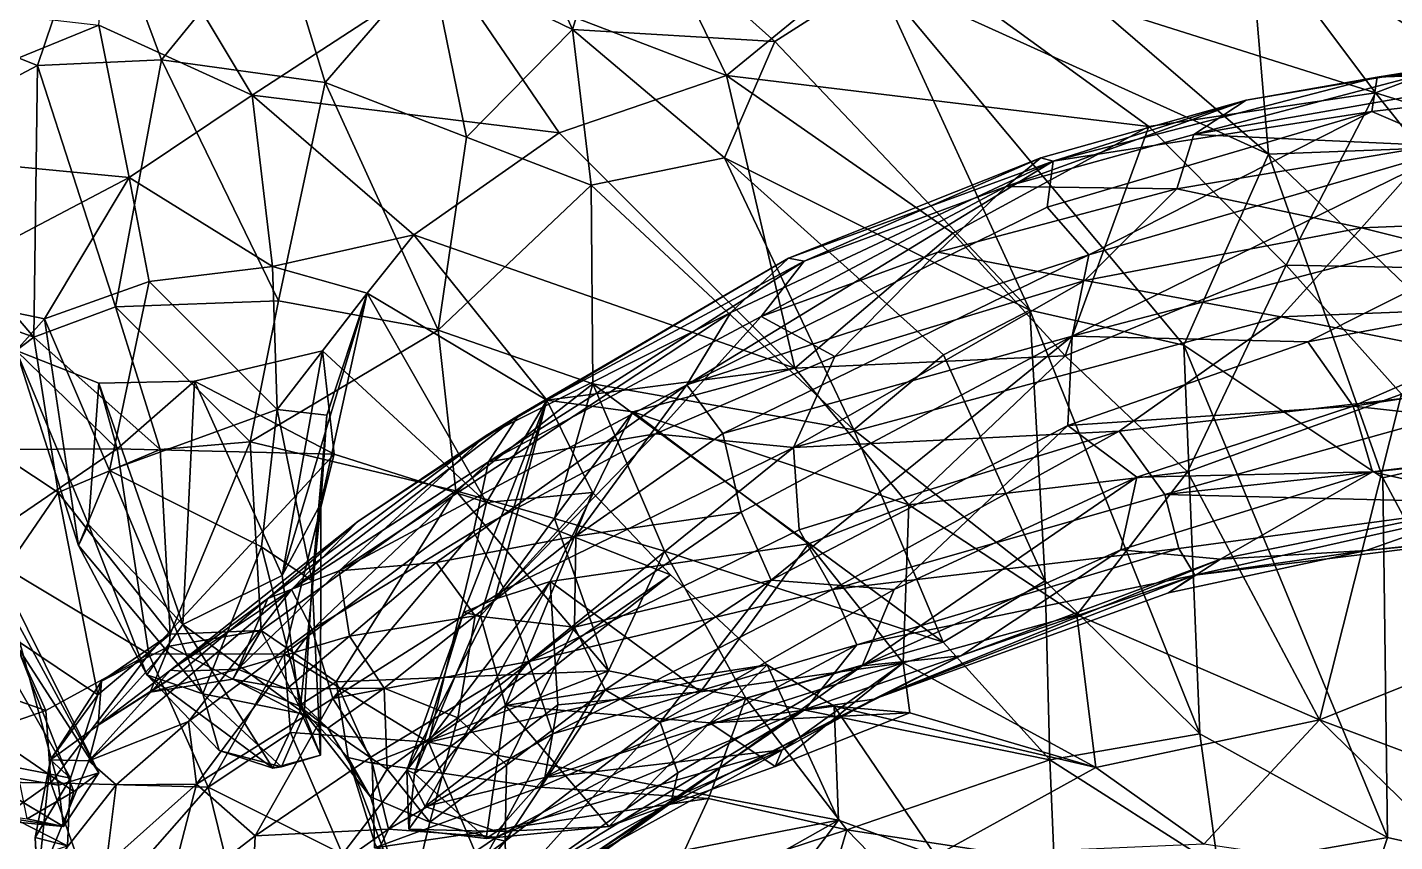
# Model space of a CAD drawing. Header units: metres. Extents: x -887 to 648, y -818 to 707.
# Drawn here: x -132.6 to 83, y -62.9 to 65.6 of the extents above; entities that cross this region are included whole.
import ezdxf

# ---------------------------------------------------------------- set-up
doc = ezdxf.new("R2010")
doc.units = ezdxf.units.M

msp = doc.modelspace()

# ---------------------------------------------------------------- linework, layer by layer
at = {"layer": '10k-small'}
for points in [[(103.51, 64.15, -669.32), (40.79, 107.63, -687), (68.58, 120.35, -690.37)], [(103.51, 64.15, -669.32), (68.58, 120.35, -690.37), (115.2, 115.16, -684.83)], [(80.04, 55.26, -666.81), (3.8, 79.42, -675.03), (40.79, 107.63, -687)], [(80.04, 55.26, -666.81), (40.79, 107.63, -687), (103.51, 64.15, -669.32)], [(-46.6, 65.26, 669.12), (-62.11, 99.87, 688.68), (-69.04, 76.14, 664.87)], [(-46.6, 65.26, 669.12), (-40.21, 86.2, 691.88), (-62.11, 99.87, 688.68)], [(-97.15, 54.91, -640.85), (-121.32, 65.92, -643.94), (-118.85, 91.11, -653.22)], [(-97.15, 54.91, -640.85), (-118.85, 91.11, -653.22), (-66.43, 74.95, -662.45)], [(-22.35, 57.99, -662.51), (-66.43, 74.95, -662.45), (-37.48, 89.29, -675.1)], [(-22.35, 57.99, -662.51), (-37.48, 89.29, -675.1), (3.8, 79.42, -675.03)], [(63.14, 45.57, 724.19), (13.23, 88.59, 725.29), (1.31, 73.63, 711.3)], [(63.14, 45.57, 724.19), (60.01, 82.66, 740.94), (13.23, 88.59, 725.29)], [(-121.53, 87.58, 663.06), (-160.5, 71.35, 652.26), (-131.01, 59.59, 633.56)], [(-111.45, 60.48, 633.38), (-121.53, 87.58, 663.06), (-131.01, 59.59, 633.56)], [(-93.48, 82.56, 662.18), (-121.53, 87.58, 663.06), (-111.45, 60.48, 633.38)], [(112.43, 47.48, 736.97), (96.4, 87.22, 750.48), (60.01, 82.66, 740.94)], [(-14.73, 63.36, 694.72), (-40.21, 86.2, 691.88), (-46.6, 65.26, 669.12)], [(-14.73, 63.36, 694.72), (1.31, 73.63, 711.3), (-40.21, 86.2, 691.88)], [(-85.61, 56.87, 633.76), (-93.48, 82.56, 662.18), (-111.45, 60.48, 633.38)], [(-69.04, 76.14, 664.87), (-93.48, 82.56, 662.18), (-85.61, 56.87, 633.76)], [(63.14, 45.57, 724.19), (112.43, 47.48, 736.97), (60.01, 82.66, 740.94)], [(44.28, 49.94, -663.72), (-22.35, 57.99, -662.51), (3.8, 79.42, -675.03)], [(44.28, 49.94, -663.72), (3.8, 79.42, -675.03), (80.04, 55.26, -666.81)], [(-63.35, 48.25, 634.57), (-69.04, 76.14, 664.87), (-85.61, 56.87, 633.76)], [(-46.6, 65.26, 669.12), (-69.04, 76.14, 664.87), (-63.35, 48.25, 634.57)], [(-168.1, 46.84, -638.36), (-188.99, 73.73, -648.43), (-121.32, 65.92, -643.94)], [(-48.71, 48.93, -651.59), (-97.15, 54.91, -640.85), (-66.43, 74.95, -662.45)], [(-48.71, 48.93, -651.59), (-66.43, 74.95, -662.45), (-22.35, 57.99, -662.51)], [(25.52, 20.98, 687.78), (1.31, 73.63, 711.3), (-14.73, 63.36, 694.72)], [(49.79, 15.46, 699.1), (1.31, 73.63, 711.3), (25.52, 20.98, 687.78)], [(49.79, 15.46, 699.1), (63.14, 45.57, 724.19), (1.31, 73.63, 711.3)], [(-131.01, 59.59, 633.56), (-160.5, 71.35, 652.26), (-156.66, 46.01, 625.05)], [(-116.52, 41.89, -632.46), (-168.1, 46.84, -638.36), (-121.32, 65.92, -643.94)], [(-116.52, 41.89, -632.46), (-121.32, 65.92, -643.94), (-97.15, 54.91, -640.85)], [(-43.67, 40.67, 641.81), (-46.6, 65.26, 669.12), (-63.35, 48.25, 634.57)], [(-22.63, 44.99, 672.65), (-46.6, 65.26, 669.12), (-43.67, 40.67, 641.81)], [(-22.63, 44.99, 672.65), (-14.73, 63.36, 694.72), (-46.6, 65.26, 669.12)], [(25.52, 20.98, 687.78), (-14.73, 63.36, 694.72), (-22.63, 44.99, 672.65)], [(129.66, 39.86, -662.55), (80.04, 55.26, -666.81), (103.51, 64.15, -669.32)], [(151.49, 64.34, 935.74), (80.31, 57.74, 895.35), (94.34, 59.98, 920.11)], [(151.49, 64.34, 935.74), (146.11, 60.25, 920.22), (80.31, 57.74, 895.35)], [(-111.45, 60.48, 633.38), (-131.01, 59.59, 633.56), (-118.7, 21.49, 576.95)], [(-92.99, 22.46, 581.04), (-111.45, 60.48, 633.38), (-118.7, 21.49, 576.95)], [(-85.61, 56.87, 633.76), (-111.45, 60.48, 633.38), (-92.99, 22.46, 581.04)], [(-131.01, 59.59, 633.56), (-156.66, 46.01, 625.05), (-131.57, 16.74, 575.1)], [(-118.7, 21.49, 576.95), (-131.01, 59.59, 633.56), (-131.57, 16.74, 575.1)], [(94.34, 59.98, 920.11), (59.63, 54.13, 897.2), (51.35, 48.71, 905.81)], [(94.34, 59.98, 920.11), (51.35, 48.71, 905.81), (89.97, 55.47, 930.85)], [(94.34, 59.98, 920.11), (80.31, 57.74, 895.35), (59.63, 54.13, 897.2)], [(146.11, 60.25, 920.22), (92.79, 46.61, 877.34), (79.44, 52.33, 880.49)], [(146.11, 60.25, 920.22), (79.44, 52.33, 880.49), (80.31, 57.74, 895.35)], [(-67.79, 17.81, 586.05), (-85.61, 56.87, 633.76), (-92.99, 22.46, 581.04)], [(-63.35, 48.25, 634.57), (-85.61, 56.87, 633.76), (-67.79, 17.81, 586.05)], [(-11.57, 11.82, -634.32), (-48.71, 48.93, -651.59), (-22.35, 57.99, -662.51)], [(-11.57, 11.82, -634.32), (-22.35, 57.99, -662.51), (13.36, 33.1, -652.88)], [(13.36, 33.1, -652.88), (-22.35, 57.99, -662.51), (44.28, 49.94, -663.72)], [(80.31, 57.74, 895.35), (29.21, 44.47, 860.52), (59.63, 54.13, 897.2)], [(80.31, 57.74, 895.35), (79.44, 52.33, 880.49), (29.21, 44.47, 860.52)], [(-93.94, 27.89, -624.44), (-116.52, 41.89, -632.46), (-97.15, 54.91, -640.85)], [(-71.64, 32.84, -632.56), (-97.15, 54.91, -640.85), (-48.71, 48.93, -651.59)], [(-93.94, 27.89, -624.44), (-97.15, 54.91, -640.85), (-71.64, 32.84, -632.56)], [(59.63, 54.13, 897.2), (27.24, 45.01, 874.38), (21.78, 40.5, 884.61)], [(59.63, 54.13, 897.2), (21.78, 40.5, 884.61), (51.35, 48.71, 905.81)], [(59.63, 54.13, 897.2), (29.21, 44.47, 860.52), (27.24, 45.01, 874.38)], [(65.94, 28.06, -657.59), (44.28, 49.94, -663.72), (80.04, 55.26, -666.81)], [(89.97, 55.47, 930.85), (51.35, 48.71, 905.81), (89.31, 46.93, 941.75)], [(102.2, 27.41, -660.94), (65.94, 28.06, -657.59), (80.04, 55.26, -666.81)], [(102.2, 27.41, -660.94), (80.04, 55.26, -666.81), (129.66, 39.86, -662.55)], [(79.44, 52.33, 880.49), (34.82, 29.73, 837.57), (28.23, 37.21, 844.69)], [(79.44, 52.33, 880.49), (28.23, 37.21, 844.69), (29.21, 44.47, 860.52)], [(92.79, 46.61, 877.34), (34.82, 29.73, 837.57), (79.44, 52.33, 880.49)], [(31.07, 13.78, -646.85), (13.36, 33.1, -652.88), (44.28, 49.94, -663.72)], [(31.07, 13.78, -646.85), (44.28, 49.94, -663.72), (65.94, 28.06, -657.59)], [(-11.57, 11.82, -634.32), (-71.64, 32.84, -632.56), (-48.71, 48.93, -651.59)], [(-43.67, 40.67, 641.81), (-63.35, 48.25, 634.57), (-67.79, 17.81, 586.05)], [(51.35, 48.71, 905.81), (21.78, 40.5, 884.61), (48.69, 40.12, 914.57)], [(89.31, 46.93, 941.75), (51.35, 48.71, 905.81), (48.69, 40.12, 914.57)], [(109.69, 1.11, 712.13), (112.43, 47.48, 736.97), (63.14, 45.57, 724.19)], [(-131.57, 16.74, 575.1), (-156.66, 46.01, 625.05), (-184.65, 36.13, 629.27)], [(-150.77, 23.91, -624.53), (-168.1, 46.84, -638.36), (-116.52, 41.89, -632.46)], [(32.18, 16.89, 827.35), (92.79, 46.61, 877.34), (113.32, 38.06, 881.13)], [(32.18, 16.89, 827.35), (34.82, 29.73, 837.57), (92.79, 46.61, 877.34)], [(77.8, 33.95, 940.86), (89.31, 46.93, 941.75), (48.69, 40.12, 914.57)], [(81.17, -5.49, 698.95), (63.14, 45.57, 724.19), (49.79, 15.46, 699.1)], [(81.17, -5.49, 698.95), (109.69, 1.11, 712.13), (63.14, 45.57, 724.19)], [(77.8, 33.95, 940.86), (123.47, 35.8, 967.23), (89.31, 46.93, 941.75)], [(-2.25, 2.11, 644.18), (-22.63, 44.99, 672.65), (-43.67, 40.67, 641.81)], [(29.21, 44.47, 860.52), (-28.58, 9.19, 792.51), (-21.65, 20.59, 816.75)], [(29.21, 44.47, 860.52), (28.23, 37.21, 844.69), (-28.58, 9.19, 792.51)], [(11.87, 13.94, 670.64), (-22.63, 44.99, 672.65), (-2.25, 2.11, 644.18)], [(11.87, 13.94, 670.64), (25.52, 20.98, 687.78), (-22.63, 44.99, 672.65)], [(29.21, 44.47, 860.52), (-21.65, 20.59, 816.75), (-12.55, 29.2, 842.23)], [(27.24, 45.01, 874.38), (-12.55, 29.2, 842.23), (-10.09, 28.7, 858.96)], [(29.21, 44.47, 860.52), (-12.55, 29.2, 842.23), (27.24, 45.01, 874.38)], [(27.24, 45.01, 874.38), (-10.09, 28.7, 858.96), (21.78, 40.5, 884.61)], [(-129.9, 19.63, -618.62), (-150.77, 23.91, -624.53), (-116.52, 41.89, -632.46)], [(-129.9, 19.63, -618.62), (-116.52, 41.89, -632.46), (-113.41, 25.52, -622.66)], [(-113.41, 25.52, -622.66), (-116.52, 41.89, -632.46), (-93.94, 27.89, -624.44)], [(-43.43, 9.35, 596.55), (-43.67, 40.67, 641.81), (-67.79, 17.81, 586.05)], [(-2.25, 2.11, 644.18), (-43.67, 40.67, 641.81), (-43.43, 9.35, 596.55)], [(21.78, 40.5, 884.61), (-16.85, 19.96, 864.35), (11.02, 30.13, 887.19)], [(21.78, 40.5, 884.61), (-10.09, 28.7, 858.96), (-16.85, 19.96, 864.35)], [(48.69, 40.12, 914.57), (21.78, 40.5, 884.61), (11.02, 30.13, 887.19)], [(34.17, 25.64, 910.87), (48.69, 40.12, 914.57), (11.02, 30.13, 887.19)], [(34.17, 25.64, 910.87), (77.8, 33.95, 940.86), (48.69, 40.12, 914.57)], [(34.82, 29.73, 837.57), (-28.58, 9.19, 792.51), (28.23, 37.21, 844.69)], [(69.37, 15.99, 850.72), (32.18, 16.89, 827.35), (113.32, 38.06, 881.13)], [(69.37, 15.99, 850.72), (113.32, 38.06, 881.13), (122.76, 25.95, 883.62)], [(-131.57, 16.74, 575.1), (-184.65, 36.13, 629.27), (-147.1, 5.01, 573.35)], [(124.37, 22.3, 969.11), (123.47, 35.8, 967.23), (77.8, 33.95, 940.86)], [(-71.64, 32.84, -632.56), (-79.01, 23.66, -622.07), (-93.94, 27.89, -624.44)], [(-50.66, 6.76, -615.68), (-79.01, 23.66, -622.07), (-71.64, 32.84, -632.56)], [(-50.66, 6.76, -615.68), (-71.64, 32.84, -632.56), (-11.57, 11.82, -634.32)], [(-11.57, 11.82, -634.32), (13.36, 33.1, -652.88), (31.07, 13.78, -646.85)], [(65.08, 19.91, 934.4), (77.8, 33.95, 940.86), (34.17, 25.64, 910.87)], [(65.08, 19.91, 934.4), (124.37, 22.3, 969.11), (77.8, 33.95, 940.86)], [(-12.55, 29.2, 842.23), (-60.38, 1.11, 790.22), (-55.14, 4.34, 813)], [(-12.55, 29.2, 842.23), (-21.65, 20.59, 816.75), (-60.38, 1.11, 790.22)], [(-10.09, 28.7, 858.96), (-55.14, 4.34, 813), (-59.88, -2.95, 820.66)], [(-10.09, 28.7, 858.96), (-59.88, -2.95, 820.66), (-16.85, 19.96, 864.35)], [(-10.09, 28.7, 858.96), (-12.55, 29.2, 842.23), (-55.14, 4.34, 813)], [(34.82, 29.73, 837.57), (-22.9, 1.5, 784.52), (-28.58, 9.19, 792.51)], [(-22.9, 1.5, 784.52), (34.82, 29.73, 837.57), (32.18, 16.89, 827.35)], [(11.02, 30.13, 887.19), (-16.85, 19.96, 864.35), (-5.24, 13.68, 881.11)], [(-5.24, 13.68, 881.11), (34.17, 25.64, 910.87), (11.02, 30.13, 887.19)], [(50.4, -4.55, -646), (31.07, 13.78, -646.85), (65.94, 28.06, -657.59)], [(50.4, -4.55, -646), (65.94, 28.06, -657.59), (84.15, 7.72, -656.47)], [(84.15, 7.72, -656.47), (65.94, 28.06, -657.59), (102.2, 27.41, -660.94)], [(-93.22, 5.3, -636.09), (-113.41, 25.52, -622.66), (-93.94, 27.89, -624.44)], [(-93.22, 5.3, -636.09), (-93.94, 27.89, -624.44), (-79.01, 23.66, -622.07)], [(76.51, 5.82, 857.74), (69.37, 15.99, 850.72), (122.76, 25.95, 883.62)], [(76.51, 5.82, 857.74), (122.76, 25.95, 883.62), (122.07, 12.78, 885.18)], [(-134.34, 14.62, -614.34), (-150.77, 23.91, -624.53), (-129.9, 19.63, -618.62)], [(-119.67, -4.32, -636.85), (-129.9, 19.63, -618.62), (-113.41, 25.52, -622.66)], [(-119.67, -4.32, -636.85), (-113.41, 25.52, -622.66), (-93.22, 5.3, -636.09)], [(-11.77, -0.69, 878.28), (34.17, 25.64, 910.87), (-5.24, 13.68, 881.11)], [(-11.77, -0.69, 878.28), (65.08, 19.91, 934.4), (34.17, 25.64, 910.87)], [(-97.46, 0.22, 563.38), (-92.99, 22.46, 581.04), (-118.7, 21.49, 576.95)], [(-97.46, 0.22, 563.38), (-67.79, 17.81, 586.05), (-92.99, 22.46, 581.04)], [(-85.37, 4.41, -632.35), (-93.22, 5.3, -636.09), (-79.01, 23.66, -622.07)], [(-86.06, 14.54, -614.77), (-92.39, -20.9, -632.78), (-79.01, 23.66, -622.07)], [(-79.01, 23.66, -622.07), (-92.39, -20.9, -632.78), (-86.3, -9.51, -633.32)], [(-79.01, 23.66, -622.07), (-86.3, -9.51, -633.32), (-85.37, 4.41, -632.35)], [(-60.18, -9.36, -598.94), (-86.06, 14.54, -614.77), (-79.01, 23.66, -622.07)], [(-60.18, -9.36, -598.94), (-79.01, 23.66, -622.07), (-50.66, 6.76, -615.68)], [(113.01, 10.37, 960.15), (124.37, 22.3, 969.11), (65.08, 19.91, 934.4)], [(-134.34, 14.62, -614.34), (-129.9, 19.63, -618.62), (-124.52, -16.14, -636.67)], [(-111.65, -1.02, 561.31), (-118.7, 21.49, 576.95), (-131.57, 16.74, 575.1)], [(-124.52, -16.14, -636.67), (-129.9, 19.63, -618.62), (-119.67, -4.32, -636.85)], [(-111.65, -1.02, 561.31), (-97.46, 0.22, 563.38), (-118.7, 21.49, 576.95)], [(-21.65, 20.59, 816.75), (-83.42, -20.14, 733.39), (-60.38, 1.11, 790.22)], [(-21.65, 20.59, 816.75), (-28.58, 9.19, 792.51), (-83.42, -20.14, 733.39)], [(-16.85, 19.96, 864.35), (-59.88, -2.95, 820.66), (-33.53, 1.49, 855.47)], [(-5.24, 13.68, 881.11), (-16.85, 19.96, 864.35), (-33.53, 1.49, 855.47)], [(-11.77, -0.69, 878.28), (39.58, 1.91, 913.99), (65.08, 19.91, 934.4)], [(27.95, -21.71, 652.54), (25.52, 20.98, 687.78), (11.87, 13.94, 670.64)], [(52.34, -45.83, 652.64), (49.79, 15.46, 699.1), (25.52, 20.98, 687.78)], [(52.34, -45.83, 652.64), (25.52, 20.98, 687.78), (27.95, -21.71, 652.54)], [(39.58, 1.91, 913.99), (113.01, 10.37, 960.15), (65.08, 19.91, 934.4)], [(-65.04, -7.51, 569.93), (-67.79, 17.81, 586.05), (-97.46, 0.22, 563.38)], [(-65.04, -7.51, 569.93), (-43.43, 9.35, 596.55), (-67.79, 17.81, 586.05)], [(-127.76, -7.76, 561.02), (-131.57, 16.74, 575.1), (-147.1, 5.01, 573.35)], [(-127.76, -7.76, 561.02), (-111.65, -1.02, 561.31), (-131.57, 16.74, 575.1)], [(-20.03, -10.9, 777.44), (-22.9, 1.5, 784.52), (32.18, 16.89, 827.35)], [(-15.27, -21.59, 778.7), (-20.03, -10.9, 777.44), (32.18, 16.89, 827.35)], [(-15.27, -21.59, 778.7), (32.18, 16.89, 827.35), (31.49, 2.81, 822.61)], [(31.49, 2.81, 822.61), (32.18, 16.89, 827.35), (69.37, 15.99, 850.72)], [(31.49, 2.81, 822.61), (69.37, 15.99, 850.72), (76.51, 5.82, 857.74)], [(81.94, -62.18, 658.92), (49.79, 15.46, 699.1), (52.34, -45.83, 652.64)], [(81.94, -62.18, 658.92), (81.17, -5.49, 698.95), (49.79, 15.46, 699.1)], [(-146.58, -1.05, -604.64), (-134.34, 14.62, -614.34), (-118.43, -0.92, -599.36)], [(-134.34, 14.62, -614.34), (-124.52, -16.14, -636.67), (-122.94, -12.83, -625.92)], [(-122.94, -12.83, -625.92), (-121.33, 9.46, -609.6), (-134.34, 14.62, -614.34)], [(-118.43, -0.92, -599.36), (-134.34, 14.62, -614.34), (-121.33, 9.46, -609.6)], [(-92.39, -20.9, -632.78), (-86.06, 14.54, -614.77), (-106.23, 9.8, -609.79)], [(-84.23, -1.75, -598.96), (-106.23, 9.8, -609.79), (-86.06, 14.54, -614.77)], [(-60.18, -9.36, -598.94), (-84.23, -1.75, -598.96), (-86.06, 14.54, -614.77)], [(-5.24, 13.68, 881.11), (-33.53, 1.49, 855.47), (-11.77, -0.69, 878.28)], [(6.44, -9.72, -628.62), (-11.57, 11.82, -634.32), (31.07, 13.78, -646.85)], [(11.87, 13.94, 670.64), (-2.25, 2.11, 644.18), (27.95, -21.71, 652.54)], [(6.44, -9.72, -628.62), (31.07, 13.78, -646.85), (50.4, -4.55, -646)], [(-37.09, 4.94, -620.16), (-50.66, 6.76, -615.68), (-11.57, 11.82, -634.32)], [(6.44, -9.72, -628.62), (-37.09, 4.94, -620.16), (-11.57, 11.82, -634.32)], [(122.36, 0.8, 891.76), (76.51, 5.82, 857.74), (122.07, 12.78, 885.18)], [(-108.08, -28.59, -635.14), (-121.33, 9.46, -609.6), (-122.94, -12.83, -625.92)], [(-108.08, -28.59, -635.14), (-106.23, 9.8, -609.79), (-121.33, 9.46, -609.6)], [(-118.43, -0.92, -599.36), (-121.33, 9.46, -609.6), (-106.23, 9.8, -609.79)], [(-84.23, -1.75, -598.96), (-118.43, -0.92, -599.36), (-106.23, 9.8, -609.79)], [(-108.08, -28.59, -635.14), (-92.39, -20.9, -632.78), (-106.23, 9.8, -609.79)], [(-28.58, 9.19, 792.51), (-68.14, -18.8, 735.64), (-83.42, -20.14, 733.39)], [(-28.58, 9.19, 792.51), (-46.07, -14.68, 753.19), (-68.14, -18.8, 735.64)], [(-49.47, -11.87, 576.52), (-43.43, 9.35, 596.55), (-65.04, -7.51, 569.93)], [(-32.11, -17.06, 586.67), (-43.43, 9.35, 596.55), (-49.47, -11.87, 576.52)], [(-22.9, 1.5, 784.52), (-46.07, -14.68, 753.19), (-28.58, 9.19, 792.51)], [(-2.25, 2.11, 644.18), (-43.43, 9.35, 596.55), (11.84, -31.37, 626.96)], [(11.84, -31.37, 626.96), (-43.43, 9.35, 596.55), (-32.11, -17.06, 586.67)], [(46.8, -8.11, 911.17), (113.01, 10.37, 960.15), (39.58, 1.91, 913.99)], [(46.8, -8.11, 911.17), (120.51, -0.13, 956.33), (113.01, 10.37, 960.15)], [(-50.66, 6.76, -615.68), (-63.83, -26.72, -631.4), (-61.14, -27.24, -623.38)], [(-50.66, 6.76, -615.68), (-58.88, -24.62, -635.67), (-63.83, -26.72, -631.4)], [(-61.14, -27.24, -623.38), (-43.49, -7.8, -608.16), (-50.66, 6.76, -615.68)], [(-60.18, -9.36, -598.94), (-50.66, 6.76, -615.68), (-43.49, -7.8, -608.16)], [(-58.88, -24.62, -635.67), (-50.66, 6.76, -615.68), (-37.09, 4.94, -620.16)], [(71.2, -43.62, -644.58), (50.4, -4.55, -646), (84.15, 7.72, -656.47)], [(71.2, -43.62, -644.58), (84.15, 7.72, -656.47), (100.23, -32.07, -653.94)], [(-140.78, -26.75, 566.41), (-127.76, -7.76, 561.02), (-147.1, 5.01, 573.35)], [(-95.66, -16.34, -649.97), (-119.67, -4.32, -636.85), (-93.22, 5.3, -636.09)], [(-87.7, -21.72, -649.8), (-95.66, -16.34, -649.97), (-93.22, 5.3, -636.09)], [(-87.7, -21.72, -649.8), (-93.22, 5.3, -636.09), (-85.37, 4.41, -632.35)], [(-59.88, -2.95, 820.66), (-55.14, 4.34, 813), (-90.93, -23.06, 777.17)], [(-55.14, 4.34, 813), (-80.47, -12.35, 780.25), (-90.93, -23.06, 777.17)], [(-85.37, 4.41, -632.35), (-86.3, -9.51, -633.32), (-87.7, -21.72, -649.8)], [(-55.14, 4.34, 813), (-60.38, 1.11, 790.22), (-80.47, -12.35, 780.25)], [(-58.88, -24.62, -635.67), (-37.09, 4.94, -620.16), (-50.13, -21.82, -633.08)], [(-50.13, -21.82, -633.08), (-37.09, 4.94, -620.16), (-9.39, -15.86, -619.46)], [(-9.39, -15.86, -619.46), (-37.09, 4.94, -620.16), (6.44, -9.72, -628.62)], [(42.37, -5.35, 833.01), (31.49, 2.81, 822.61), (76.51, 5.82, 857.74)], [(42.37, -5.35, 833.01), (76.51, 5.82, 857.74), (79.56, -4.51, 866.71)], [(79.56, -4.51, 866.71), (76.51, 5.82, 857.74), (122.36, 0.8, 891.76)], [(31.49, 2.81, 822.61), (4.12, -23.11, 799.78), (-15.27, -21.59, 778.7)], [(4.12, -23.11, 799.78), (31.49, 2.81, 822.61), (42.37, -5.35, 833.01)], [(-110.1, -30.15, 557.52), (-97.46, 0.22, 563.38), (-111.65, -1.02, 561.31)], [(-110.1, -30.15, 557.52), (-95.74, -29.57, 556.89), (-97.46, 0.22, 563.38)], [(-95.74, -29.57, 556.89), (-65.04, -7.51, 569.93), (-97.46, 0.22, 563.38)], [(-60.38, 1.11, 790.22), (-83.42, -20.14, 733.39), (-94.67, -24.52, 729.91)], [(-60.38, 1.11, 790.22), (-94.67, -24.52, 729.91), (-80.47, -12.35, 780.25)], [(-33.53, 1.49, 855.47), (-59.88, -2.95, 820.66), (-62.26, -13.95, 824.94)], [(-33.53, 1.49, 855.47), (-62.26, -13.95, 824.94), (-57.37, -23.16, 832.11)], [(-11.77, -0.69, 878.28), (-33.53, 1.49, 855.47), (-57.37, -23.16, 832.11)], [(-46.07, -14.68, 753.19), (-22.9, 1.5, 784.52), (-20.03, -10.9, 777.44)], [(-10.87, -13.69, 874.97), (39.58, 1.91, 913.99), (-11.77, -0.69, 878.28)], [(-5.64, -23.1, 871.1), (39.58, 1.91, 913.99), (-10.87, -13.69, 874.97)], [(-5.64, -23.1, 871.1), (46.8, -8.11, 911.17), (39.58, 1.91, 913.99)], [(27.95, -21.71, 652.54), (-2.25, 2.11, 644.18), (11.84, -31.37, 626.96)], [(122.36, 0.8, 891.76), (100.32, -9.25, 890.22), (79.56, -4.51, 866.71)], [(115.55, -69.7, 667.05), (109.69, 1.11, 712.13), (81.17, -5.49, 698.95)], [(-141.37, -16.5, -590.5), (-146.58, -1.05, -604.64), (-118.43, -0.92, -599.36)], [(-113.42, -33.27, -560.99), (-141.37, -16.5, -590.5), (-118.43, -0.92, -599.36)], [(-110.1, -30.15, 557.52), (-111.65, -1.02, 561.31), (-127.76, -7.76, 561.02)], [(-84.23, -1.75, -598.96), (-113.42, -33.27, -560.99), (-118.43, -0.92, -599.36)], [(-84.23, -1.75, -598.96), (-92.11, -33.22, -563.09), (-113.42, -33.27, -560.99)], [(-60.18, -9.36, -598.94), (-92.11, -33.22, -563.09), (-84.23, -1.75, -598.96)], [(-53.51, -34.43, 831.5), (-11.77, -0.69, 878.28), (-57.37, -23.16, 832.11)], [(-53.51, -34.43, 831.5), (-10.87, -13.69, 874.97), (-11.77, -0.69, 878.28)], [(120.51, -0.13, 956.33), (46.8, -8.11, 911.17), (102.04, -9.46, 933.65)], [(-59.88, -2.95, 820.66), (-90.93, -23.06, 777.17), (-87.7, -29.39, 791.08)], [(-62.26, -13.95, 824.94), (-59.88, -2.95, 820.66), (-87.7, -29.39, 791.08)], [(-124.52, -16.14, -636.67), (-119.67, -4.32, -636.85), (-104.92, -39.55, -667.01)], [(-104.92, -39.55, -667.01), (-119.67, -4.32, -636.85), (-95.66, -16.34, -649.97)], [(42.37, -5.35, 833.01), (-0.96, -35.1, 802.05), (4.12, -23.11, 799.78)], [(39.86, -16.85, 837.45), (-0.96, -35.1, 802.05), (42.37, -5.35, 833.01)], [(32.92, -27.07, -633.29), (6.44, -9.72, -628.62), (50.4, -4.55, -646)], [(71.2, -43.62, -644.58), (32.92, -27.07, -633.29), (50.4, -4.55, -646)], [(79.56, -4.51, 866.71), (55.56, -18.32, 860.71), (39.86, -16.85, 837.45)], [(39.86, -16.85, 837.45), (42.37, -5.35, 833.01), (79.56, -4.51, 866.71)], [(100.32, -9.25, 890.22), (55.56, -18.32, 860.71), (79.56, -4.51, 866.71)], [(115.55, -69.7, 667.05), (81.17, -5.49, 698.95), (81.94, -62.18, 658.92)], [(-121.46, -39.7, 561.53), (-127.76, -7.76, 561.02), (-140.78, -26.75, 566.41)], [(-121.46, -39.7, 561.53), (-110.1, -30.15, 557.52), (-127.76, -7.76, 561.02)], [(-83.91, -37.67, 559.86), (-65.04, -7.51, 569.93), (-95.74, -29.57, 556.89)], [(-83.91, -37.67, 559.86), (-40.92, -35.94, 575.54), (-65.04, -7.51, 569.93)], [(-40.92, -35.94, 575.54), (-49.47, -11.87, 576.52), (-65.04, -7.51, 569.93)], [(-57.2, -41.36, -624.78), (-43.49, -7.8, -608.16), (-61.14, -27.24, -623.38)], [(-31.19, -20.77, -606.21), (-60.18, -9.36, -598.94), (-43.49, -7.8, -608.16)], [(-57.2, -41.36, -624.78), (-31.19, -20.77, -606.21), (-43.49, -7.8, -608.16)], [(49.02, -16.62, 900), (46.8, -8.11, 911.17), (-5.64, -23.1, 871.1)], [(102.04, -9.46, 933.65), (46.8, -8.11, 911.17), (49.02, -16.62, 900)], [(-92.39, -20.9, -632.78), (-89.56, -42.18, -650.19), (-86.3, -9.51, -633.32)], [(-69.31, -47.17, -563.34), (-92.11, -33.22, -563.09), (-60.18, -9.36, -598.94)], [(-86.3, -9.51, -633.32), (-89.56, -42.18, -650.19), (-86.36, -49.2, -665.24)], [(-86.3, -9.51, -633.32), (-86.36, -49.2, -665.24), (-87.7, -21.72, -649.8)], [(-69.31, -47.17, -563.34), (-60.18, -9.36, -598.94), (-31.19, -20.77, -606.21)], [(5.53, -34.66, -617.79), (-9.39, -15.86, -619.46), (6.44, -9.72, -628.62)], [(5.53, -34.66, -617.79), (6.44, -9.72, -628.62), (32.92, -27.07, -633.29)], [(102.04, -9.46, 933.65), (49.02, -16.62, 900), (51.51, -20.8, 887.93)], [(105.99, -14.09, 922.03), (102.04, -9.46, 933.65), (51.51, -20.8, 887.93)], [(100.32, -9.25, 890.22), (78.53, -16.92, 890.41), (55.56, -18.32, 860.71)], [(120.49, -12.93, 915), (78.53, -16.92, 890.41), (100.32, -9.25, 890.22)], [(-122.94, -12.83, -625.92), (-124.52, -16.14, -636.67), (-113.74, -36.55, -647.33)], [(-108.08, -28.59, -635.14), (-122.94, -12.83, -625.92), (-113.74, -36.55, -647.33)], [(-80.47, -12.35, 780.25), (-110.02, -35.79, 715), (-90.93, -23.06, 777.17)], [(-80.47, -12.35, 780.25), (-94.67, -24.52, 729.91), (-110.02, -35.79, 715)], [(-40.92, -35.94, 575.54), (-32.11, -17.06, 586.67), (-49.47, -11.87, 576.52)], [(-46.33, -29.05, 740.44), (-46.07, -14.68, 753.19), (-20.03, -10.9, 777.44)], [(-15.27, -21.59, 778.7), (-46.33, -29.05, 740.44), (-20.03, -10.9, 777.44)], [(120.49, -12.93, 915), (105.99, -14.09, 922.03), (78.53, -16.92, 890.41)], [(-62.26, -13.95, 824.94), (-87.7, -29.39, 791.08), (-84.41, -40.29, 796.54)], [(-57.37, -23.16, 832.11), (-62.26, -13.95, 824.94), (-84.41, -40.29, 796.54)], [(-46.07, -14.68, 753.19), (-61.96, -27.23, 725.03), (-68.14, -18.8, 735.64)], [(-46.07, -14.68, 753.19), (-46.33, -29.05, 740.44), (-61.96, -27.23, 725.03)], [(-53.51, -34.43, 831.5), (-5.64, -23.1, 871.1), (-10.87, -13.69, 874.97)], [(105.99, -14.09, 922.03), (51.51, -20.8, 887.93), (78.53, -16.92, 890.41)], [(-129.71, -42.18, -562.47), (-161.42, -31.06, -595.06), (-141.37, -16.5, -590.5)], [(-129.71, -42.18, -562.47), (-141.37, -16.5, -590.5), (-113.42, -33.27, -560.99)], [(-124.52, -16.14, -636.67), (-104.92, -39.55, -667.01), (-113.74, -36.55, -647.33)], [(-88.96, -42.75, -671.03), (-104.92, -39.55, -667.01), (-95.66, -16.34, -649.97)], [(-88.96, -42.75, -671.03), (-95.66, -16.34, -649.97), (-87.7, -21.72, -649.8)], [(-26.44, -39.23, -631.56), (-50.13, -21.82, -633.08), (-9.39, -15.86, -619.46)], [(-19.31, -40.25, 588.39), (-32.11, -17.06, 586.67), (-40.92, -35.94, 575.54)], [(11.84, -31.37, 626.96), (-32.11, -17.06, 586.67), (-19.31, -40.25, 588.39)], [(-26.44, -39.23, -631.56), (-9.39, -15.86, -619.46), (5.53, -34.66, -617.79)], [(49.02, -16.62, 900), (-5.64, -23.1, 871.1), (-1.76, -31.81, 860.91)], [(51.51, -20.8, 887.93), (49.02, -16.62, 900), (-1.76, -31.81, 860.91)], [(39.86, -16.85, 837.45), (14.61, -33.53, 828.4), (-0.96, -35.1, 802.05)], [(55.56, -18.32, 860.71), (14.61, -33.53, 828.4), (39.86, -16.85, 837.45)], [(78.53, -16.92, 890.41), (51.51, -20.8, 887.93), (47.38, -23.63, 868.73)], [(78.53, -16.92, 890.41), (47.38, -23.63, 868.73), (55.56, -18.32, 860.71)], [(-135.09, -26.61, -623.21), (-121.33, -52, -661.91), (-138.28, -17.94, -628.07)], [(-138.28, -17.94, -628.07), (-121.33, -52, -661.91), (-134.27, -31.96, -650.31)], [(-68.14, -18.8, 735.64), (-81.8, -30.44, 700.77), (-83.42, -20.14, 733.39)], [(-61.96, -27.23, 725.03), (-81.8, -30.44, 700.77), (-68.14, -18.8, 735.64)], [(55.56, -18.32, 860.71), (47.38, -23.63, 868.73), (0.91, -40.39, 831.25)], [(55.56, -18.32, 860.71), (0.91, -40.39, 831.25), (14.61, -33.53, 828.4)], [(-89.56, -42.18, -650.19), (-92.39, -20.9, -632.78), (-108.08, -28.59, -635.14)], [(-83.42, -20.14, 733.39), (-99.42, -35.66, 673.32), (-94.67, -24.52, 729.91)], [(-81.8, -30.44, 700.77), (-99.42, -35.66, 673.32), (-83.42, -20.14, 733.39)], [(-69.31, -47.17, -563.34), (-31.19, -20.77, -606.21), (-15.94, -34.96, -607.1)], [(-57.2, -41.36, -624.78), (-15.94, -34.96, -607.1), (-31.19, -20.77, -606.21)], [(51.51, -20.8, 887.93), (-1.76, -31.81, 860.91), (-9.88, -41.94, 837.95)], [(51.51, -20.8, 887.93), (-9.88, -41.94, 837.95), (0.91, -40.39, 831.25)], [(51.51, -20.8, 887.93), (0.91, -40.39, 831.25), (47.38, -23.63, 868.73)], [(-90.93, -23.06, 777.17), (-122.91, -50.09, 694.12), (-107.2, -43.91, 755.53)], [(-90.93, -23.06, 777.17), (-110.02, -35.79, 715), (-122.91, -50.09, 694.12)], [(-87.7, -29.39, 791.08), (-90.93, -23.06, 777.17), (-107.2, -43.91, 755.53)], [(-87.7, -21.72, -649.8), (-86.36, -49.2, -665.24), (-88.96, -42.75, -671.03)], [(-57.37, -23.16, 832.11), (-84.41, -40.29, 796.54), (-53.51, -34.43, 831.5)], [(-50.13, -21.82, -633.08), (-69.87, -57.32, -665.25), (-72.74, -51.56, -658.62)], [(-72.74, -51.56, -658.62), (-58.88, -24.62, -635.67), (-50.13, -21.82, -633.08)], [(-69.87, -57.32, -665.25), (-50.13, -21.82, -633.08), (-48.94, -41.27, -642.77)], [(-49.7, -45.87, 825.66), (-5.64, -23.1, 871.1), (-53.51, -34.43, 831.5)], [(-48.94, -41.27, -642.77), (-50.13, -21.82, -633.08), (-26.44, -39.23, -631.56)], [(-1.76, -31.81, 860.91), (-5.64, -23.1, 871.1), (-49.7, -45.87, 825.66)], [(-15.27, -21.59, 778.7), (-41.47, -38.9, 742.03), (-46.33, -29.05, 740.44)], [(-15.27, -21.59, 778.7), (-32.78, -44.01, 757.34), (-41.47, -38.9, 742.03)], [(4.12, -23.11, 799.78), (-32.78, -44.01, 757.34), (-15.27, -21.59, 778.7)], [(-0.96, -35.1, 802.05), (-32.78, -44.01, 757.34), (4.12, -23.11, 799.78)], [(27.95, -21.71, 652.54), (11.84, -31.37, 626.96), (28.68, -49.96, 630.04)], [(28.68, -49.96, 630.04), (52.34, -45.83, 652.64), (27.95, -21.71, 652.54)], [(-94.67, -24.52, 729.91), (-108.22, -35.95, 683.2), (-110.02, -35.79, 715)], [(-94.67, -24.52, 729.91), (-99.42, -35.66, 673.32), (-108.22, -35.95, 683.2)], [(-58.88, -24.62, -635.67), (-72.74, -51.56, -658.62), (-63.83, -26.72, -631.4)], [(-125.79, -52.87, 567.06), (-140.78, -26.75, 566.41), (-160.97, -45.86, 576.79)], [(-135.09, -26.61, -623.21), (-141.94, -51.53, -623.48), (-127.67, -53.95, -645.39)], [(-125.79, -52.87, 567.06), (-121.46, -39.7, 561.53), (-140.78, -26.75, 566.41)], [(-135.09, -26.61, -623.21), (-127.67, -53.95, -645.39), (-121.33, -52, -661.91)], [(-61.96, -27.23, 725.03), (-76.3, -38.67, 687.74), (-81.8, -30.44, 700.77)], [(-61.96, -27.23, 725.03), (-64.72, -43.33, 702.05), (-76.3, -38.67, 687.74)], [(-63.83, -26.72, -631.4), (-72.74, -51.56, -658.62), (-71.52, -52.09, -643.42)], [(-61.14, -27.24, -623.38), (-63.83, -26.72, -631.4), (-71.52, -52.09, -643.42)], [(-61.14, -27.24, -623.38), (-71.52, -52.09, -643.42), (-57.2, -41.36, -624.78)], [(-46.33, -29.05, 740.44), (-64.72, -43.33, 702.05), (-61.96, -27.23, 725.03)], [(35.91, -51.17, -628.77), (5.53, -34.66, -617.79), (32.92, -27.07, -633.29)], [(35.91, -51.17, -628.77), (32.92, -27.07, -633.29), (71.2, -43.62, -644.58)], [(-110.1, -30.15, 557.52), (-121.46, -39.7, 561.53), (-120.91, -37.53, 594.25)], [(-110.1, -30.15, 557.52), (-120.91, -37.53, 594.25), (-110.25, -32.02, 591.72)], [(-93.87, -51.27, -658.37), (-108.08, -28.59, -635.14), (-113.74, -36.55, -647.33)], [(-95.74, -29.57, 556.89), (-110.25, -32.02, 591.72), (-100.18, -37.23, 627.76)], [(-95.74, -29.57, 556.89), (-110.1, -30.15, 557.52), (-110.25, -32.02, 591.72)], [(-93.87, -51.27, -658.37), (-89.56, -42.18, -650.19), (-108.08, -28.59, -635.14)], [(-87.7, -29.39, 791.08), (-107.2, -43.91, 755.53), (-105.94, -53.77, 759.46)], [(-84.41, -40.29, 796.54), (-87.7, -29.39, 791.08), (-105.94, -53.77, 759.46)], [(-89.8, -41.43, 609.61), (-95.74, -29.57, 556.89), (-100.18, -37.23, 627.76)], [(-83.91, -37.67, 559.86), (-95.74, -29.57, 556.89), (-89.8, -41.43, 609.61)], [(-46.33, -29.05, 740.44), (-57.02, -50.77, 712.46), (-64.72, -43.33, 702.05)], [(-41.47, -38.9, 742.03), (-57.02, -50.77, 712.46), (-46.33, -29.05, 740.44)], [(-161.4, -53.21, -583.93), (-161.42, -31.06, -595.06), (-129.71, -42.18, -562.47)], [(-125.28, -54.96, -672.33), (-134.86, -48.37, -665.52), (-134.27, -31.96, -650.31)], [(-121.33, -52, -661.91), (-125.28, -54.96, -672.33), (-134.27, -31.96, -650.31)], [(-110.25, -32.02, 591.72), (-120.91, -37.53, 594.25), (-121.43, -44.46, 650.32)], [(-110.25, -32.02, 591.72), (-121.43, -44.46, 650.32), (-113.25, -39.28, 641.17)], [(-100.18, -37.23, 627.76), (-110.25, -32.02, 591.72), (-113.25, -39.28, 641.17)], [(-81.8, -30.44, 700.77), (-91.7, -38.78, 659.64), (-99.42, -35.66, 673.32)], [(-76.3, -38.67, 687.74), (-91.7, -38.78, 659.64), (-81.8, -30.44, 700.77)], [(-1.76, -31.81, 860.91), (-58.62, -62.17, 800.26), (-9.88, -41.94, 837.95)], [(-1.76, -31.81, 860.91), (-49.7, -45.87, 825.66), (-58.62, -62.17, 800.26)], [(28.68, -49.96, 630.04), (11.84, -31.37, 626.96), (-19.31, -40.25, 588.39)], [(105.43, -56.5, -655.51), (71.2, -43.62, -644.58), (100.23, -32.07, -653.94)], [(-128.9, -53.6, -558.18), (-129.71, -42.18, -562.47), (-113.42, -33.27, -560.99)], [(-104.07, -54.24, -549.3), (-128.9, -53.6, -558.18), (-113.42, -33.27, -560.99)], [(-104.07, -54.24, -549.3), (-113.42, -33.27, -560.99), (-92.11, -33.22, -563.09)], [(-104.07, -54.24, -549.3), (-92.11, -33.22, -563.09), (-91.08, -45.64, -554.36)], [(-69.31, -47.17, -563.34), (-91.08, -45.64, -554.36), (-92.11, -33.22, -563.09)], [(-53.51, -34.43, 831.5), (-84.41, -40.29, 796.54), (-78.41, -49.52, 799.19)], [(-75.66, -60.91, 791.82), (-53.51, -34.43, 831.5), (-78.41, -49.52, 799.19)], [(-75.66, -60.91, 791.82), (-49.7, -45.87, 825.66), (-53.51, -34.43, 831.5)], [(14.61, -33.53, 828.4), (0.91, -40.39, 831.25), (-31.13, -56.8, 780.96)], [(14.61, -33.53, 828.4), (-31.13, -56.8, 780.96), (-0.96, -35.1, 802.05)], [(-110.02, -35.79, 715), (-121.43, -44.46, 650.32), (-122.91, -50.09, 694.12)], [(-108.22, -35.95, 683.2), (-121.43, -44.46, 650.32), (-110.02, -35.79, 715)], [(-108.22, -35.95, 683.2), (-113.25, -39.28, 641.17), (-121.43, -44.46, 650.32)], [(-93.87, -51.27, -658.37), (-113.74, -36.55, -647.33), (-102.34, -48.5, -662.92)], [(-113.74, -36.55, -647.33), (-104.92, -39.55, -667.01), (-102.34, -48.5, -662.92)], [(-99.42, -35.66, 673.32), (-100.18, -37.23, 627.76), (-113.25, -39.28, 641.17)], [(-99.42, -35.66, 673.32), (-113.25, -39.28, 641.17), (-108.22, -35.95, 683.2)], [(-91.7, -38.78, 659.64), (-100.18, -37.23, 627.76), (-99.42, -35.66, 673.32)], [(-78.22, -50.47, 565.08), (-40.92, -35.94, 575.54), (-83.91, -37.67, 559.86)], [(-51.75, -54.25, 574.08), (-40.92, -35.94, 575.54), (-78.22, -50.47, 565.08)], [(-4.68, -59.48, -604.75), (-69.31, -47.17, -563.34), (-15.94, -34.96, -607.1)], [(-24.96, -44.12, -613.67), (-15.94, -34.96, -607.1), (-57.2, -41.36, -624.78)], [(-51.75, -54.25, 574.08), (-19.31, -40.25, 588.39), (-40.92, -35.94, 575.54)], [(-51, -52.73, -646.24), (5.53, -34.66, -617.79), (-13.53, -48.38, -624.86)], [(-51, -52.73, -646.24), (-26.44, -39.23, -631.56), (5.53, -34.66, -617.79)], [(-0.96, -35.1, 802.05), (-30, -52.02, 768.19), (-32.78, -44.01, 757.34)], [(-0.96, -35.1, 802.05), (-31.13, -56.8, 780.96), (-30, -52.02, 768.19)], [(-24.96, -44.12, -613.67), (-5.36, -41.51, -609.03), (-15.94, -34.96, -607.1)], [(-4.68, -59.48, -604.75), (-15.94, -34.96, -607.1), (-5.36, -41.51, -609.03)], [(-14.65, -51, -620.05), (5.53, -34.66, -617.79), (6.57, -42.56, -615.33)], [(5.53, -34.66, -617.79), (-14.65, -51, -620.05), (-13.53, -48.38, -624.86)], [(35.91, -51.17, -628.77), (6.57, -42.56, -615.33), (5.53, -34.66, -617.79)], [(-121.43, -44.46, 650.32), (-120.91, -37.53, 594.25), (-128.96, -49.98, 605.15)], [(-128.96, -49.98, 605.15), (-120.91, -37.53, 594.25), (-121.46, -39.7, 561.53)], [(-85.23, -44.95, 645.09), (-89.8, -41.43, 609.61), (-100.18, -37.23, 627.76)], [(-85.23, -44.95, 645.09), (-100.18, -37.23, 627.76), (-91.7, -38.78, 659.64)], [(-76.3, -38.67, 687.74), (-85.23, -44.95, 645.09), (-91.7, -38.78, 659.64)], [(-89.8, -41.43, 609.61), (-82, -49.61, 596.44), (-83.91, -37.67, 559.86)], [(-76.3, -38.67, 687.74), (-75.86, -51.44, 664.32), (-85.23, -44.95, 645.09)], [(-82, -49.61, 596.44), (-78.22, -50.47, 565.08), (-83.91, -37.67, 559.86)], [(-64.72, -43.33, 702.05), (-75.86, -51.44, 664.32), (-76.3, -38.67, 687.74)], [(-128.96, -49.98, 605.15), (-121.46, -39.7, 561.53), (-125.79, -52.87, 567.06)], [(-84.41, -40.29, 796.54), (-105.94, -53.77, 759.46), (-96.67, -61.95, 768.3)], [(-102.34, -48.5, -662.92), (-104.92, -39.55, -667.01), (-92.5, -51.04, -673.35)], [(-92.5, -51.04, -673.35), (-104.92, -39.55, -667.01), (-88.96, -42.75, -671.03)], [(-78.41, -49.52, 799.19), (-84.41, -40.29, 796.54), (-96.67, -61.95, 768.3)], [(-32.78, -44.01, 757.34), (-57.22, -62.77, 712.24), (-41.47, -38.9, 742.03)], [(-41.47, -38.9, 742.03), (-57.22, -62.77, 712.24), (-57.02, -50.77, 712.46)], [(-25.16, -56.05, 582.81), (-19.31, -40.25, 588.39), (-51.75, -54.25, 574.08)], [(-51, -52.73, -646.24), (-48.94, -41.27, -642.77), (-26.44, -39.23, -631.56)], [(0.91, -40.39, 831.25), (-44.23, -65.39, 780.92), (-31.13, -56.8, 780.96)], [(0.91, -40.39, 831.25), (-9.88, -41.94, 837.95), (-44.23, -65.39, 780.92)], [(-3.36, -60.99, 597.48), (-19.31, -40.25, 588.39), (-25.16, -56.05, 582.81)], [(-3.36, -60.99, 597.48), (28.68, -49.96, 630.04), (-19.31, -40.25, 588.39)], [(-128.9, -53.6, -558.18), (-161.4, -53.21, -583.93), (-129.71, -42.18, -562.47)], [(-86.36, -49.2, -665.24), (-89.56, -42.18, -650.19), (-93.87, -51.27, -658.37)], [(-86.36, -49.2, -665.24), (-92.5, -51.04, -673.35), (-88.96, -42.75, -671.03)], [(-85.23, -44.95, 645.09), (-78.47, -55.78, 632.29), (-89.8, -41.43, 609.61)], [(-78.47, -55.78, 632.29), (-82, -49.61, 596.44), (-89.8, -41.43, 609.61)], [(-60.25, -62.38, -639.53), (-57.2, -41.36, -624.78), (-71.52, -52.09, -643.42)], [(-69.87, -57.32, -665.25), (-48.94, -41.27, -642.77), (-51, -52.73, -646.24)], [(-9.88, -41.94, 837.95), (-58.62, -62.17, 800.26), (-66.85, -76.69, 766.33)], [(-9.88, -41.94, 837.95), (-66.85, -76.69, 766.33), (-44.23, -65.39, 780.92)], [(-60.25, -62.38, -639.53), (-40.91, -60.48, -628.56), (-57.2, -41.36, -624.78)], [(-40.91, -60.48, -628.56), (-24.96, -44.12, -613.67), (-57.2, -41.36, -624.78)], [(6.57, -42.56, -615.33), (-5.36, -41.51, -609.03), (-24.96, -44.12, -613.67)], [(-14.65, -51, -620.05), (6.57, -42.56, -615.33), (-24.96, -44.12, -613.67)], [(35.91, -51.17, -628.77), (-5.36, -41.51, -609.03), (6.57, -42.56, -615.33)], [(10.67, -65.12, -614.3), (-5.36, -41.51, -609.03), (35.91, -51.17, -628.77)], [(10.67, -65.12, -614.3), (-4.68, -59.48, -604.75), (-5.36, -41.51, -609.03)], [(-122.91, -50.09, 694.12), (-121.43, -44.46, 650.32), (-128.96, -49.98, 605.15)], [(-107.2, -43.91, 755.53), (-122.91, -50.09, 694.12), (-118.57, -53.91, 723.24)], [(-105.94, -53.77, 759.46), (-107.2, -43.91, 755.53), (-118.57, -53.91, 723.24)], [(-75.86, -51.44, 664.32), (-78.47, -55.78, 632.29), (-85.23, -44.95, 645.09)], [(-64.72, -43.33, 702.05), (-69.14, -59.8, 677.74), (-75.86, -51.44, 664.32)], [(-57.02, -50.77, 712.46), (-69.14, -59.8, 677.74), (-64.72, -43.33, 702.05)], [(-32.78, -44.01, 757.34), (-57.01, -70.97, 721.8), (-57.22, -62.77, 712.24)], [(-30, -52.02, 768.19), (-57.01, -70.97, 721.8), (-32.78, -44.01, 757.34)], [(-40.91, -60.48, -628.56), (-14.65, -51, -620.05), (-24.96, -44.12, -613.67)], [(52.96, -63.27, -636.63), (35.91, -51.17, -628.77), (71.2, -43.62, -644.58)], [(98.12, -69.89, -656.92), (52.96, -63.27, -636.63), (71.2, -43.62, -644.58)], [(98.12, -69.89, -656.92), (71.2, -43.62, -644.58), (105.43, -56.5, -655.51)], [(-160.21, -74.67, 585.79), (-126.27, -63.53, 571.95), (-160.97, -45.86, 576.79)], [(-126.27, -63.53, 571.95), (-125.79, -52.87, 567.06), (-160.97, -45.86, 576.79)], [(-82.91, -64.84, -550.04), (-104.07, -54.24, -549.3), (-91.08, -45.64, -554.36)], [(-82.91, -64.84, -550.04), (-91.08, -45.64, -554.36), (-69.31, -47.17, -563.34)], [(-59.56, -70.21, -561.22), (-82.91, -64.84, -550.04), (-69.31, -47.17, -563.34)], [(-49.7, -45.87, 825.66), (-75.66, -60.91, 791.82), (-58.62, -62.17, 800.26)], [(-59.56, -70.21, -561.22), (-69.31, -47.17, -563.34), (-4.68, -59.48, -604.75)], [(55.23, -66.88, 640.44), (52.34, -45.83, 652.64), (28.68, -49.96, 630.04)], [(55.23, -66.88, 640.44), (81.94, -62.18, 658.92), (52.34, -45.83, 652.64)], [(-132.62, -59.27, -665.22), (-134.86, -48.37, -665.52), (-125.28, -54.96, -672.33)], [(-92.5, -51.04, -673.35), (-93.87, -51.27, -658.37), (-102.34, -48.5, -662.92)], [(-78.41, -49.52, 799.19), (-96.67, -61.95, 768.3), (-75.66, -60.91, 791.82)], [(-86.36, -49.2, -665.24), (-93.87, -51.27, -658.37), (-92.5, -51.04, -673.35)], [(-13.53, -48.38, -624.86), (-40.91, -60.48, -628.56), (-58.58, -61.27, -646.4)], [(-58.58, -61.27, -646.4), (-51, -52.73, -646.24), (-13.53, -48.38, -624.86)], [(-13.53, -48.38, -624.86), (-14.65, -51, -620.05), (-40.91, -60.48, -628.56)], [(-126.91, -60.45, -657.86), (-141.94, -51.53, -623.48), (-164.05, -56.98, -609.42)], [(-126.91, -60.45, -657.86), (-127.67, -53.95, -645.39), (-141.94, -51.53, -623.48)], [(-131, -69.65, 670.31), (-128.96, -49.98, 605.15), (-131.35, -62.23, 609.44)], [(-131.35, -62.23, 609.44), (-128.96, -49.98, 605.15), (-125.79, -52.87, 567.06)], [(-122.91, -50.09, 694.12), (-128.96, -49.98, 605.15), (-131, -69.65, 670.31)], [(-118.57, -53.91, 723.24), (-122.91, -50.09, 694.12), (-131, -69.65, 670.31)], [(-72.67, -74.09, 656.57), (-77.87, -62.95, 598.12), (-82, -49.61, 596.44)], [(-77.87, -62.95, 598.12), (-78.22, -50.47, 565.08), (-82, -49.61, 596.44)], [(-72.67, -74.09, 656.57), (-82, -49.61, 596.44), (-78.47, -55.78, 632.29)], [(-69.14, -59.8, 677.74), (-78.47, -55.78, 632.29), (-75.86, -51.44, 664.32)], [(-77.83, -63.82, 571.56), (-51.75, -54.25, 574.08), (-78.22, -50.47, 565.08)], [(-77.87, -62.95, 598.12), (-77.83, -63.82, 571.56), (-78.22, -50.47, 565.08)], [(-71.52, -52.09, -643.42), (-72.74, -51.56, -658.62), (-72.41, -60.91, -656.19)], [(-72.41, -60.91, -656.19), (-72.74, -51.56, -658.62), (-69.87, -57.32, -665.25)], [(-57.02, -50.77, 712.46), (-57.22, -62.77, 712.24), (-69.14, -59.8, 677.74)], [(29.37, -66.01, 622.58), (28.68, -49.96, 630.04), (-3.36, -60.99, 597.48)], [(10.67, -65.12, -614.3), (35.91, -51.17, -628.77), (52.96, -63.27, -636.63)], [(55.23, -66.88, 640.44), (28.68, -49.96, 630.04), (29.37, -66.01, 622.58)], [(-155.86, -72.74, -576.55), (-161.4, -53.21, -583.93), (-128.9, -53.6, -558.18)], [(-121.6, -74.2, -554.13), (-155.86, -72.74, -576.55), (-128.9, -53.6, -558.18)], [(-131.35, -62.23, 609.44), (-125.79, -52.87, 567.06), (-126.27, -63.53, 571.95)], [(-118.57, -53.91, 723.24), (-131, -69.65, 670.31), (-120.17, -66.51, 719.75)], [(-121.6, -74.2, -554.13), (-128.9, -53.6, -558.18), (-104.07, -54.24, -549.3)], [(-127.67, -53.95, -645.39), (-126.91, -60.45, -657.86), (-121.33, -52, -661.91)], [(-126.91, -60.45, -657.86), (-125.28, -54.96, -672.33), (-121.33, -52, -661.91)], [(-105.94, -53.77, 759.46), (-120.17, -66.51, 719.75), (-110.86, -72.9, 735.89)], [(-105.94, -53.77, 759.46), (-118.57, -53.91, 723.24), (-120.17, -66.51, 719.75)], [(-96.67, -61.95, 768.3), (-105.94, -53.77, 759.46), (-110.86, -72.9, 735.89)], [(-60.25, -62.38, -639.53), (-71.52, -52.09, -643.42), (-72.41, -60.91, -656.19)], [(-51, -52.73, -646.24), (-58.58, -61.27, -646.4), (-69.87, -57.32, -665.25)], [(-31.13, -56.8, 780.96), (-57.01, -70.97, 721.8), (-30, -52.02, 768.19)], [(-126.91, -60.45, -657.86), (-164.05, -56.98, -609.42), (-162.43, -55.1, -621.43)], [(-126.91, -60.45, -657.86), (-162.43, -55.1, -621.43), (-132.62, -59.27, -665.22)], [(-125.28, -54.96, -672.33), (-126.91, -60.45, -657.86), (-132.62, -59.27, -665.22)], [(-96.99, -83.11, -548.51), (-121.6, -74.2, -554.13), (-104.07, -54.24, -549.3)], [(-96.99, -83.11, -548.51), (-104.07, -54.24, -549.3), (-82.91, -64.84, -550.04)], [(-69.14, -59.8, 677.74), (-72.67, -74.09, 656.57), (-78.47, -55.78, 632.29)], [(-77.83, -63.82, 571.56), (-25.16, -56.05, 582.81), (-51.75, -54.25, 574.08)], [(-31.75, -70.29, 583.32), (-25.16, -56.05, 582.81), (-77.83, -63.82, 571.56)], [(-31.75, -70.29, 583.32), (-3.36, -60.99, 597.48), (-25.16, -56.05, 582.81)], [(-31.13, -56.8, 780.96), (-44.23, -65.39, 780.92), (-75.81, -89.01, 720.21)], [(-31.13, -56.8, 780.96), (-75.81, -89.01, 720.21), (-62.23, -78.87, 727.46)], [(-58.58, -61.27, -646.4), (-72.41, -60.91, -656.19), (-69.87, -57.32, -665.25)], [(-31.13, -56.8, 780.96), (-62.23, -78.87, 727.46), (-57.01, -70.97, 721.8)], [(-57.22, -62.77, 712.24), (-72.67, -74.09, 656.57), (-69.14, -59.8, 677.74)], [(-45.47, -82.49, -570.31), (-59.56, -70.21, -561.22), (-4.68, -59.48, -604.75)], [(-29.49, -92.41, -586.66), (-45.47, -82.49, -570.31), (-4.68, -59.48, -604.75)], [(-29.49, -92.41, -586.66), (-4.68, -59.48, -604.75), (10.67, -65.12, -614.3)], [(-130.62, -75.91, 615.71), (-131.35, -62.23, 609.44), (-126.27, -63.53, 571.95)], [(-131, -69.65, 670.31), (-131.35, -62.23, 609.44), (-130.62, -75.91, 615.71)], [(-96.67, -61.95, 768.3), (-110.86, -72.9, 735.89), (-97.31, -76.16, 750.47)], [(-75.66, -60.91, 791.82), (-96.67, -61.95, 768.3), (-97.31, -76.16, 750.47)], [(-75.66, -60.91, 791.82), (-97.31, -76.16, 750.47), (-84.81, -79.93, 755.37)], [(-58.62, -62.17, 800.26), (-75.66, -60.91, 791.82), (-84.81, -79.93, 755.37)], [(-58.62, -62.17, 800.26), (-84.81, -79.93, 755.37), (-66.85, -76.69, 766.33)], [(-58.58, -61.27, -646.4), (-60.25, -62.38, -639.53), (-72.41, -60.91, -656.19)], [(-40.91, -60.48, -628.56), (-60.25, -62.38, -639.53), (-58.58, -61.27, -646.4)], [(-7.7, -75.68, 595.66), (-3.36, -60.99, 597.48), (-31.75, -70.29, 583.32)], [(14.03, -78.92, 610.01), (-3.36, -60.99, 597.48), (-7.7, -75.68, 595.66)], [(14.03, -78.92, 610.01), (29.37, -66.01, 622.58), (-3.36, -60.99, 597.48)], [(76, -80.03, 646.33), (81.94, -62.18, 658.92), (55.23, -66.88, 640.44)], [(76, -80.03, 646.33), (115.55, -69.7, 667.05), (81.94, -62.18, 658.92)], [(-57.01, -70.97, 721.8), (-74.89, -84.24, 660.98), (-57.22, -62.77, 712.24)], [(-57.22, -62.77, 712.24), (-74.89, -84.24, 660.98), (-72.67, -74.09, 656.57)]]:
    msp.add_3dface(points, dxfattribs=at)

doc.saveas('drawing.dxf')
